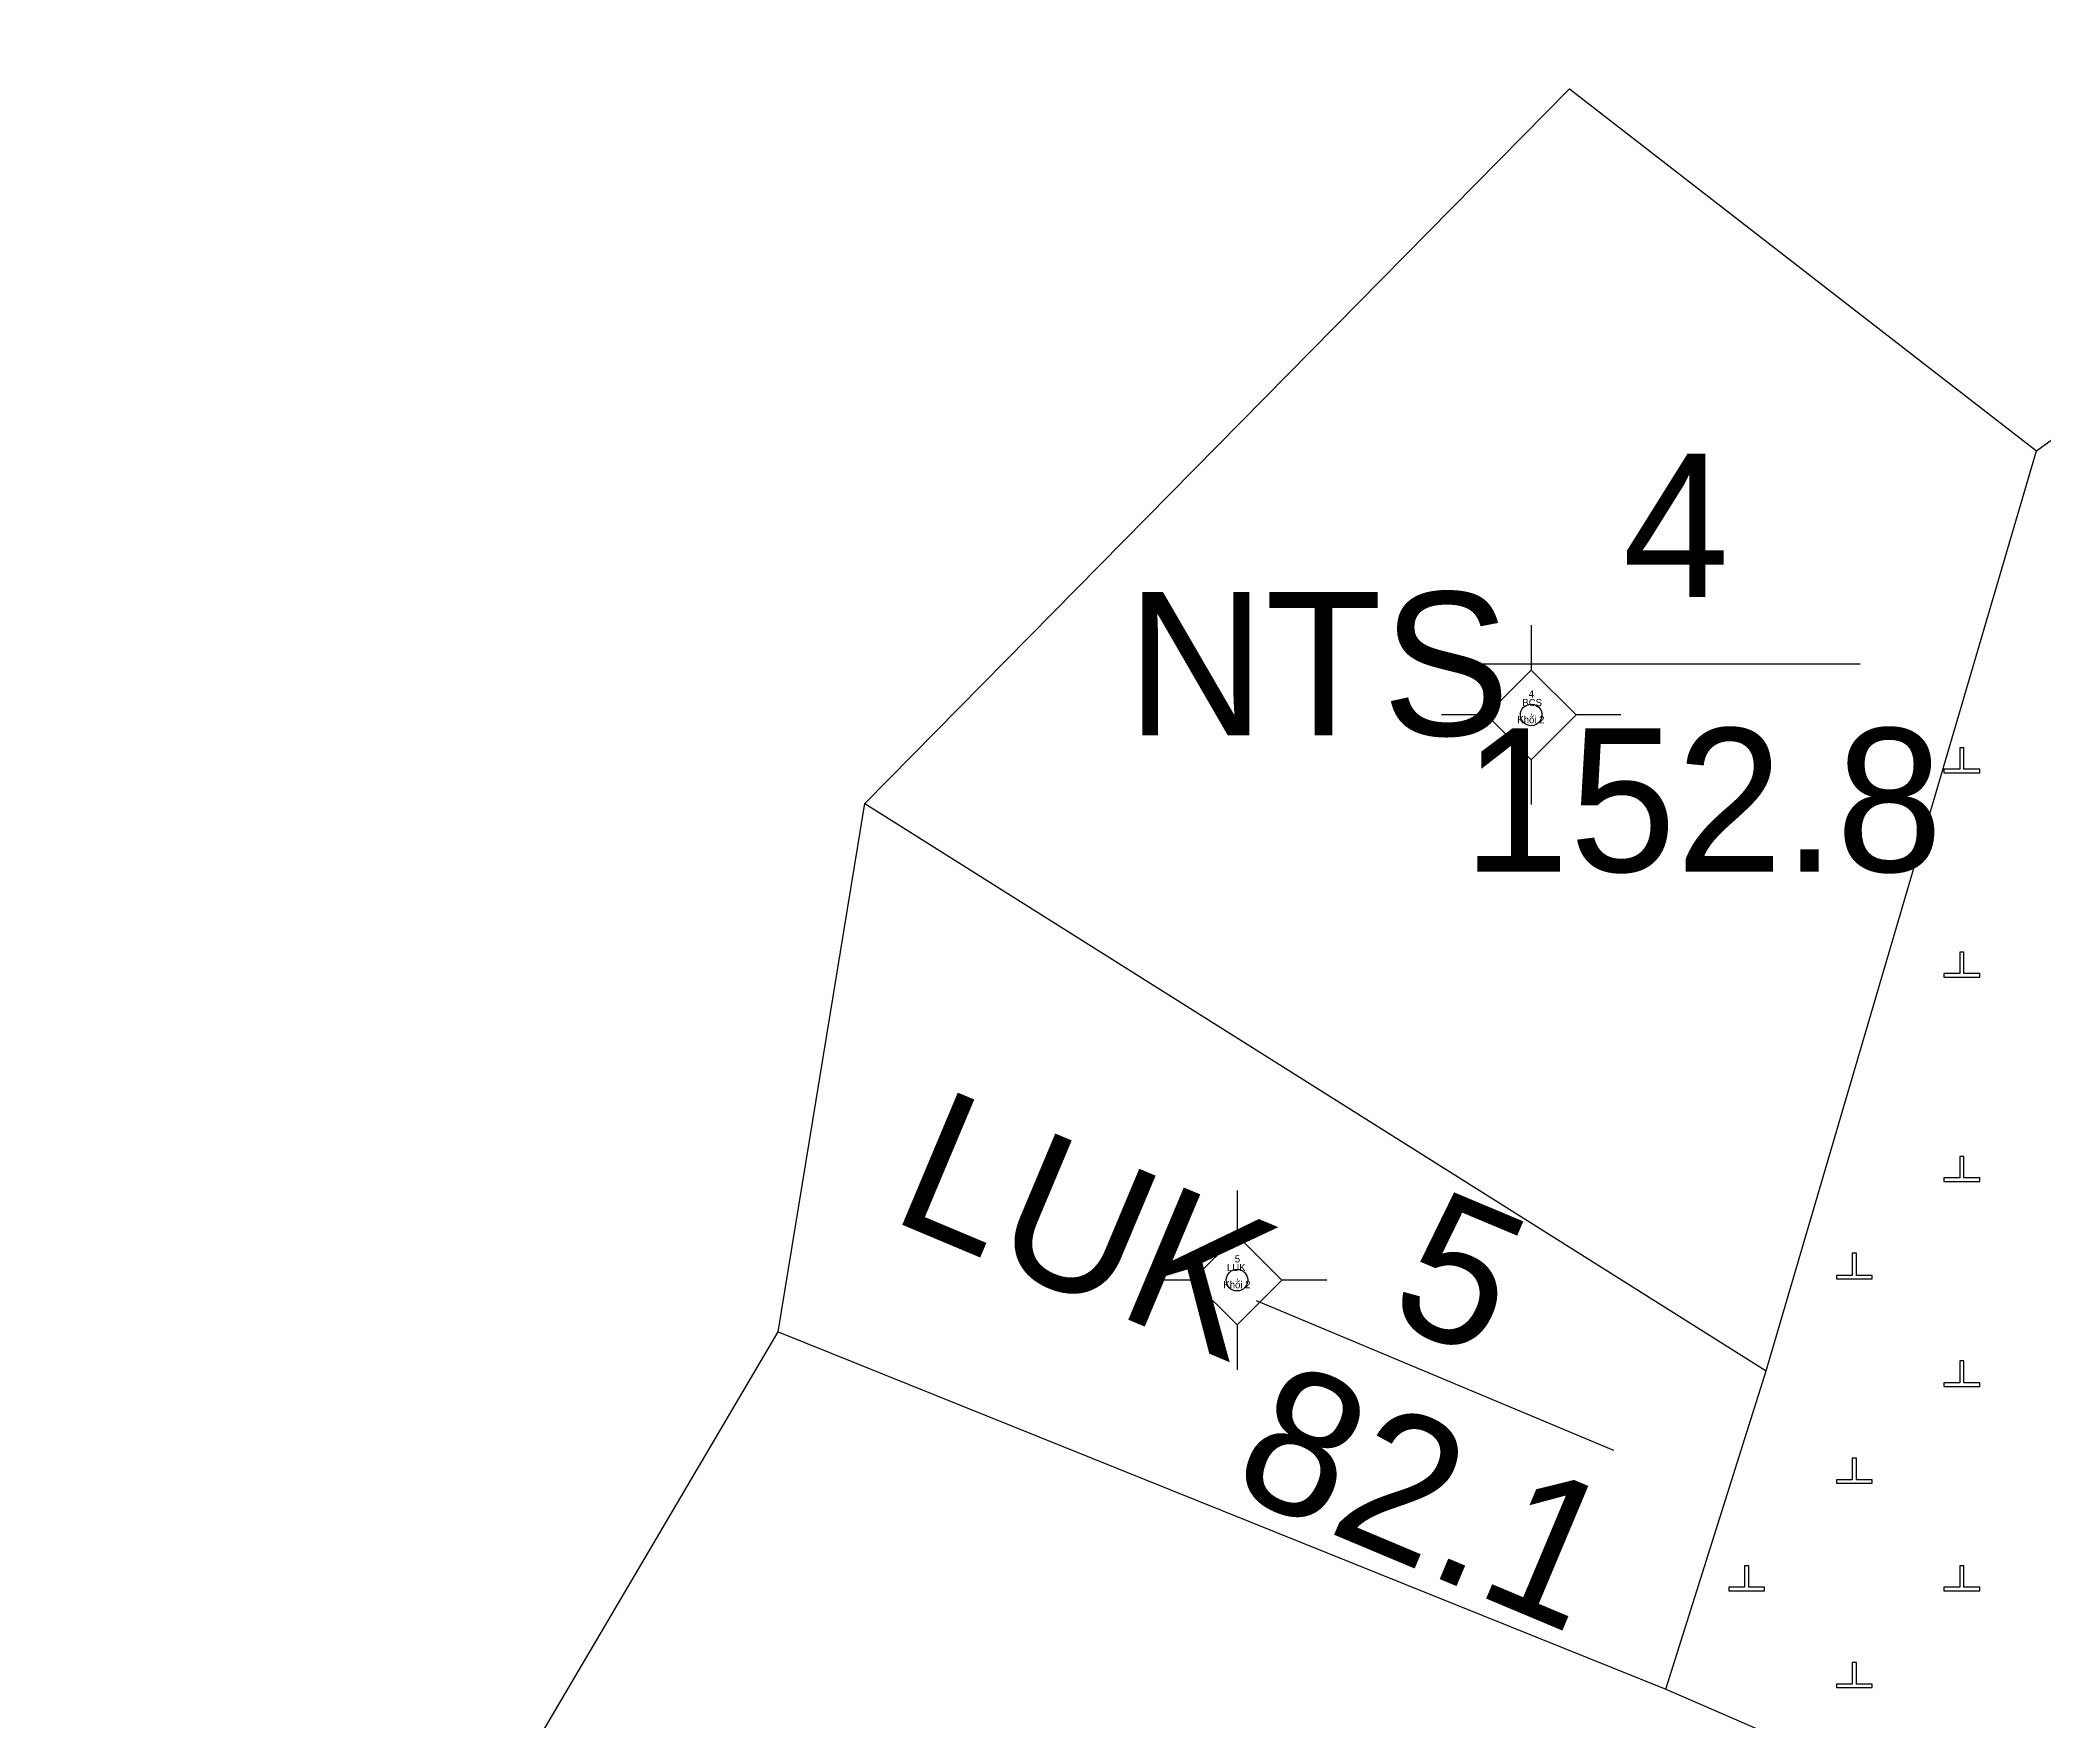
# Model space of a CAD drawing. Extents: x 550890 to 551618, y 1839259 to 1840146.
# Drawn here: x 551392.09 to 551420.04, y 1839924.11 to 1839947.55 of the extents above; entities that cross this region are included whole.
import ezdxf

# ---------------------------------------------------------------- set-up
doc = ezdxf.new("R2010")
doc.units = 0
for name, color, linetype in [('Level 10', 7, 'Continuous'), ('Level 11', 7, 'Continuous'), ('Level 13', 7, 'Continuous'), ('Level 15', 7, 'Continuous'), ('Level 19', 7, 'Continuous'), ('Level 2', 7, 'Continuous'), ('Level 31', 7, 'Continuous'), ('Level 4', 7, 'Continuous')]:
    doc.layers.add(name, color=color, linetype=linetype)

msp = doc.modelspace()

# ---------------------------------------------------------------- linework, layer by layer
at = {"layer": 'Level 10'}
for p, q in [((551402.38, 1839929.53), (551403.59, 1839936.9)), ((551414.76, 1839924.55), (551416.16, 1839928.99))]:
    msp.add_line(p, q, dxfattribs=at)
msp.add_lwpolyline([(551419.93, 1839941.82), (551449.31, 1839963.25), (551424.53, 1839996.55), (551383.5, 1839991.13), (551380.09, 1840000), (551364.14, 1840041.48), (551375.37, 1840077.11), (551380.41, 1840102.63)], dxfattribs=at)
at = {"layer": 'Level 11'}
for p, q in [((551412.884, 1839939.387), (551412.884, 1839938.762)), ((551412.884, 1839938.762), (551412.259, 1839938.137)), ((551413.509, 1839938.137), (551412.884, 1839938.762)), ((551412.259, 1839938.137), (551411.634, 1839938.137)), ((551412.259, 1839938.137), (551412.884, 1839937.512)), ((551412.884, 1839937.512), (551413.509, 1839938.137)), ((551414.134, 1839938.137), (551413.509, 1839938.137)), ((551412.884, 1839937.512), (551412.884, 1839936.887)), ((551408.782, 1839931.503), (551408.782, 1839930.878)), ((551408.782, 1839930.878), (551408.157, 1839930.253)), ((551409.407, 1839930.253), (551408.782, 1839930.878)), ((551408.157, 1839930.253), (551407.532, 1839930.253)), ((551408.157, 1839930.253), (551408.782, 1839929.628)), ((551408.782, 1839929.628), (551409.407, 1839930.253)), ((551410.032, 1839930.253), (551409.407, 1839930.253)), ((551408.782, 1839929.628), (551408.782, 1839929.003))]:
    msp.add_line(p, q, dxfattribs=at)
for centre in [(551412.884, 1839938.137), (551408.781, 1839930.253)]:
    msp.add_circle(centre, 0.15, dxfattribs=at)
at = {"layer": 'Level 13'}
for p, q in [((551412.07, 1839938.85), (551417.47, 1839938.85)), ((551411.73, 1839937.99), (551411.73, 1839937.99)), ((551407.96, 1839930.76), (551407.96, 1839930.76)), ((551409.05, 1839929.97), (551414.03, 1839927.88))]:
    msp.add_line(p, q, dxfattribs=at)
at = {"layer": 'Level 19'}
for p, q in [((551418.92, 1839937.68), (551418.86, 1839937.68)), ((551418.86, 1839937.68), (551418.86, 1839937.38)), ((551418.92, 1839937.38), (551418.92, 1839937.68)), ((551418.86, 1839937.38), (551418.64, 1839937.38)), ((551418.64, 1839937.38), (551418.64, 1839937.33)), ((551419.14, 1839937.38), (551418.92, 1839937.38)), ((551419.14, 1839937.33), (551419.14, 1839937.38)), ((551418.64, 1839937.33), (551419.14, 1839937.33)), ((551418.92, 1839934.83), (551418.86, 1839934.83)), ((551418.86, 1839934.83), (551418.86, 1839934.53)), ((551418.92, 1839934.53), (551418.92, 1839934.83)), ((551418.86, 1839934.53), (551418.64, 1839934.53)), ((551418.64, 1839934.53), (551418.64, 1839934.48)), ((551418.64, 1839934.48), (551419.14, 1839934.48)), ((551419.14, 1839934.53), (551418.92, 1839934.53)), ((551419.14, 1839934.48), (551419.14, 1839934.53)), ((551418.92, 1839931.98), (551418.86, 1839931.98)), ((551418.86, 1839931.98), (551418.86, 1839931.68)), ((551418.92, 1839931.68), (551418.92, 1839931.98)), ((551418.86, 1839931.68), (551418.64, 1839931.68)), ((551418.64, 1839931.68), (551418.64, 1839931.63)), ((551418.64, 1839931.63), (551419.14, 1839931.63)), ((551419.14, 1839931.68), (551418.92, 1839931.68)), ((551419.14, 1839931.63), (551419.14, 1839931.68)), ((551417.42, 1839930.63), (551417.36, 1839930.63)), ((551417.36, 1839930.63), (551417.36, 1839930.32)), ((551417.42, 1839930.32), (551417.42, 1839930.63)), ((551417.36, 1839930.32), (551417.14, 1839930.32)), ((551417.14, 1839930.32), (551417.14, 1839930.27)), ((551417.14, 1839930.27), (551417.64, 1839930.27)), ((551417.64, 1839930.32), (551417.42, 1839930.32)), ((551417.64, 1839930.27), (551417.64, 1839930.32)), ((551418.92, 1839929.13), (551418.86, 1839929.13)), ((551418.86, 1839929.13), (551418.86, 1839928.82)), ((551418.92, 1839928.82), (551418.92, 1839929.13)), ((551418.86, 1839928.82), (551418.64, 1839928.82)), ((551418.64, 1839928.82), (551418.64, 1839928.77)), ((551418.64, 1839928.77), (551419.14, 1839928.77)), ((551419.14, 1839928.82), (551418.92, 1839928.82)), ((551419.14, 1839928.77), (551419.14, 1839928.82)), ((551417.42, 1839927.77), (551417.36, 1839927.77)), ((551417.36, 1839927.77), (551417.36, 1839927.47)), ((551417.42, 1839927.47), (551417.42, 1839927.77)), ((551417.36, 1839927.47), (551417.14, 1839927.47)), ((551417.14, 1839927.47), (551417.14, 1839927.42)), ((551417.14, 1839927.42), (551417.64, 1839927.42)), ((551417.64, 1839927.47), (551417.42, 1839927.47)), ((551417.64, 1839927.42), (551417.64, 1839927.47)), ((551415.92, 1839926.27), (551415.86, 1839926.27)), ((551415.86, 1839926.27), (551415.86, 1839925.97)), ((551415.92, 1839925.97), (551415.92, 1839926.27)), ((551418.92, 1839926.27), (551418.86, 1839926.27)), ((551418.86, 1839926.27), (551418.86, 1839925.97)), ((551418.92, 1839925.97), (551418.92, 1839926.27)), ((551415.86, 1839925.97), (551415.64, 1839925.97)), ((551415.64, 1839925.97), (551415.64, 1839925.92)), ((551415.64, 1839925.92), (551416.14, 1839925.92)), ((551416.14, 1839925.97), (551415.92, 1839925.97)), ((551416.14, 1839925.92), (551416.14, 1839925.97)), ((551418.86, 1839925.97), (551418.64, 1839925.97)), ((551418.64, 1839925.97), (551418.64, 1839925.92)), ((551418.64, 1839925.92), (551419.14, 1839925.92)), ((551419.14, 1839925.97), (551418.92, 1839925.97)), ((551419.14, 1839925.92), (551419.14, 1839925.97)), ((551417.42, 1839924.92), (551417.36, 1839924.92)), ((551417.36, 1839924.92), (551417.36, 1839924.62)), ((551417.42, 1839924.62), (551417.42, 1839924.92)), ((551417.36, 1839924.62), (551417.14, 1839924.62)), ((551417.14, 1839924.62), (551417.14, 1839924.57)), ((551417.14, 1839924.57), (551417.64, 1839924.57)), ((551417.64, 1839924.62), (551417.42, 1839924.62)), ((551417.64, 1839924.57), (551417.64, 1839924.62))]:
    msp.add_line(p, q, dxfattribs=at)
at = {"layer": 'Level 31'}
for p, q in [((551416.16, 1839928.99), (551419.93, 1839941.82)), ((551403.59, 1839936.9), (551416.16, 1839928.99)), ((551393.12, 1839913.8), (551402.38, 1839929.53)), ((551402.38, 1839929.53), (551414.76, 1839924.55))]:
    msp.add_line(p, q, dxfattribs=at)
for points in [[(551403.59, 1839936.9), (551413.42, 1839946.87), (551419.93, 1839941.82)], [(551414.76, 1839924.55), (551423.81, 1839920.62), (551419.87, 1839908.98), (551410.93, 1839909.98)]]:
    msp.add_lwpolyline(points, dxfattribs=at)

# ---------------------------------------------------------------- texts
at = {"layer": 'Level 13'}
msp.add_text('4', height=2, dxfattribs=at).set_placement((551414.16, 1839939.78))
msp.add_text('5', height=2, rotation=337.225, dxfattribs=at).set_placement((551410.83, 1839929.72))
at = {"layer": 'Level 15'}
for s, p in [('4', (551412.85, 1839938.38)), ('BCS', (551412.76, 1839938.26)), ('Khối 2', (551412.69, 1839938.02)), ('.', (551412.87, 1839938.14)), ('LUK', (551408.64, 1839930.38)), ('5', (551408.75, 1839930.5)), ('Khối 2', (551408.59, 1839930.14)), ('.', (551408.77, 1839930.26))]:
    msp.add_text(s, height=0.1, dxfattribs=at).set_placement(p)
at = {"layer": 'Level 2'}
msp.add_text('NTS', height=2, dxfattribs=at).set_placement((551407.24, 1839937.85))
msp.add_text('LUK', height=2, rotation=337.225, dxfattribs=at).set_placement((551403.91, 1839931.11))
at = {"layer": 'Level 4'}
msp.add_text('152.8', height=2, dxfattribs=at).set_placement((551411.93, 1839935.95))
msp.add_text('82.1', height=2, rotation=337.225, dxfattribs=at).set_placement((551408.64, 1839927.33))

doc.saveas('drawing.dxf')
